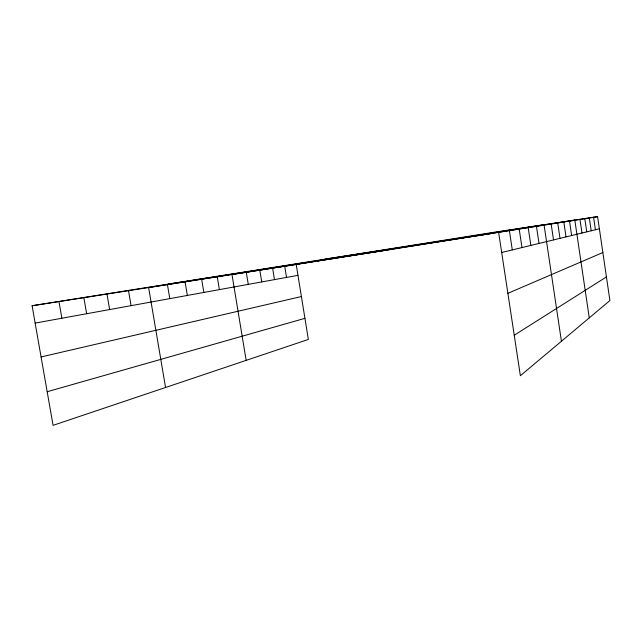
<?xml version="1.0" encoding="UTF-8"?>
<svg xmlns="http://www.w3.org/2000/svg" width="642" height="642" viewBox="0 0 642 642"><rect width="100%" height="100%" fill="white"/><g stroke="black" fill="none" stroke-linecap="round" stroke-linejoin="round"><path stroke-width="0.96" d="M514.234 335.228L606.433 276.927M507.878 293.322L602.862 252.531M47.179 391.724L304.934 318.336M501.683 252.491L599.379 228.801M41.08 356.952L301.403 296.54M35.141 323.095L297.968 275.346M32.1 305.744L296.219 264.496L308.345 339.441L53.069 425.349L32.1 305.744L498.513 231.553L597.598 216.651L609.9 300.544L520.373 375.731L498.513 231.553M296.219 264.496L597.598 216.651M325.029 259.151L490.616 233.632M167.634 284.181L388.426 249.858M58.976 301.547L61.873 318.231M83.861 297.655L86.638 313.737M128.52 290.682L131.072 305.664M106.981 294.052L109.646 309.556M167.434 284.607L169.801 298.626M165.556 387.495L148.623 287.544L544.031 224.708L561.429 341.247M185.081 281.854L187.352 295.44M246.159 360.371L231.979 274.527L574.815 220.078L589.268 317.87M217.261 276.83L219.379 289.622M201.652 279.262L203.851 292.447M259.809 270.186L261.735 281.926M246.287 272.296L248.277 284.374M284.719 266.294L286.525 277.424M272.601 268.187L274.463 279.615M536.383 225.856L539.015 243.438M528.109 227.099L530.854 245.413M519.105 228.456L521.978 247.563M509.275 229.932L512.3 249.915M569.478 220.88L571.645 235.526M563.78 221.739L566.027 236.89M557.665 222.654L560.001 238.351M551.101 223.641L553.524 239.915M593.577 217.253L595.415 229.756M589.316 217.895L591.21 230.783M584.782 218.577L586.74 231.866M579.959 219.299L581.981 233.014"/></g></svg>
